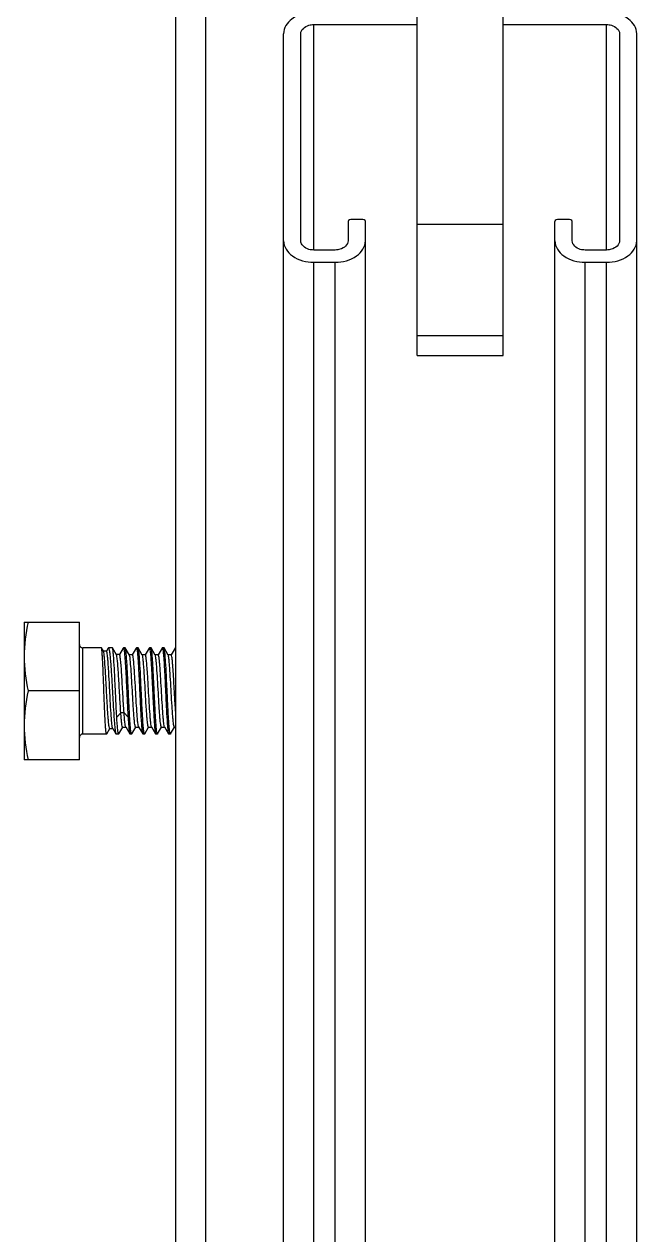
# Model space of a CAD drawing. Extents: x 1247970 to 1725648, y 860327 to 1277876.
# Drawn here: x 1334791 to 1335156, y 1201863 to 1202583 of the extents above; entities that cross this region are included whole.
import ezdxf

# ---------------------------------------------------------------- set-up
doc = ezdxf.new("R2010")
doc.units = 0
doc.header["$LTSCALE"] = 1000
doc.header["$MEASUREMENT"] = 0
doc.layers.get('0').update_dxf_attribs({"color": 254})
doc.layers.add('TK', color=4, linetype='Continuous')

# ---------------------------------------------------------------- blocks, each defined once
blk = doc.blocks.new('A$C63786A89')
at = {"linetype": 'Continuous'}
for p, q in [((1864.38, 8868.28), (1864.38, 10418.24)), ((2007.94, 9742.08), (2007.94, 10004.96)), ((2059.22, 9742.08), (2059.22, 10004.96)), ((1882.32, 8868.28), (1882.32, 9983.6)), ((1928.47, 8796.87), (1928.47, 9933.56)), ((1938.73, 9810.29), (1938.73, 9933.56)), ((1946.42, 9938.99), (2007.94, 9938.99)), ((1946.42, 9804.85), (1946.42, 9938.99)), ((2059.22, 9938.99), (2120.75, 9938.99)), ((2120.75, 9804.85), (2120.75, 9938.99)), ((2128.44, 9933.56), (2128.44, 9810.29)), ((2138.69, 8796.87), (2138.69, 9933.56)), ((1966.93, 9821.89), (1966.93, 9810.29)), ((1975.64, 9822.98), (1968.46, 9822.98)), ((1977.18, 8796.87), (1977.18, 9821.89)), ((2007.94, 9820.26), (2059.22, 9820.26)), ((2089.98, 8796.87), (2089.98, 9821.89)), ((2098.7, 9822.98), (2091.52, 9822.98)), ((2100.24, 9810.29), (2100.24, 9821.89)), ((1959.23, 9804.85), (1946.42, 9804.85)), ((2120.75, 9804.85), (2107.93, 9804.85)), ((1946.42, 9797.6), (1959.23, 9797.6)), ((1946.42, 8784.19), (1946.42, 9797.6)), ((1959.23, 8784.19), (1959.23, 9797.6)), ((2107.93, 9797.6), (2120.75, 9797.6)), ((2107.93, 8784.19), (2107.93, 9797.6)), ((2120.75, 8784.19), (2120.75, 9797.6)), ((2007.94, 9754.09), (2059.22, 9754.09)), ((2007.94, 9742.08), (2059.22, 9742.08)), ((1774.14, 9583.54), (1806.95, 9583.54)), ((1774.14, 9583.54), (1774.14, 9501.51)), ((1806.95, 9501.51), (1806.95, 9583.54)), ((1820.09, 9568.16), (1809, 9568.16)), ((1809, 9516.89), (1809, 9568.16)), ((1820.15, 9568.11), (1820.09, 9568.16)), ((1821.3, 9566.13), (1820.15, 9568.11)), ((1823.11, 9566.22), (1821.24, 9566.22)), ((1823.07, 9566.25), (1823.06, 9566.22)), ((1824.1, 9568.02), (1823.07, 9566.25)), ((1824.1, 9568.02), (1824.26, 9568.16)), ((1826.59, 9568.16), (1824.26, 9568.16)), ((1826.67, 9568.09), (1826.59, 9568.16)), ((1829.02, 9564.05), (1826.67, 9568.09)), ((1833.03, 9568.06), (1830.76, 9564.15)), ((1833.03, 9568.06), (1833.15, 9568.16)), ((1834.19, 9568.16), (1833.15, 9568.16)), ((1834.29, 9568.08), (1834.19, 9568.16)), ((1836.72, 9563.91), (1834.29, 9568.08)), ((1840.82, 9568.07), (1838.46, 9564.01)), ((1840.82, 9568.07), (1840.92, 9568.16)), ((1841.88, 9568.16), (1840.92, 9568.16)), ((1841.98, 9568.08), (1841.88, 9568.16)), ((1844.41, 9563.91), (1841.98, 9568.08)), ((1848.51, 9568.07), (1846.15, 9564.01)), ((1848.51, 9568.07), (1848.61, 9568.16)), ((1849.58, 9568.16), (1848.61, 9568.16)), ((1849.68, 9568.08), (1849.58, 9568.16)), ((1852.1, 9563.91), (1849.68, 9568.08)), ((1856.2, 9568.07), (1853.85, 9564.01)), ((1856.2, 9568.07), (1856.3, 9568.16)), ((1857.27, 9568.16), (1856.3, 9568.16)), ((1857.37, 9568.08), (1857.27, 9568.16)), ((1859.79, 9563.91), (1857.37, 9568.08)), ((1863.89, 9568.07), (1861.54, 9564.01)), ((1863.89, 9568.07), (1863.99, 9568.16)), ((1830.82, 9564.15), (1828.96, 9564.15)), ((1838.52, 9564.01), (1836.66, 9564.01)), ((1836.79, 9563.75), (1836.72, 9563.91)), ((1846.21, 9564.01), (1844.35, 9564.01)), ((1853.91, 9564.01), (1852.04, 9564.01)), ((1861.6, 9564.01), (1859.73, 9564.01)), ((1806.95, 9542.53), (1776.45, 9542.53)), ((1859.26, 9541.13), (1859.19, 9542.53)), ((1831.63, 9529.52), (1829.22, 9527.01)), ((1833.55, 9529.52), (1831.63, 9529.52)), ((1835.95, 9527.01), (1833.55, 9529.52)), ((1823.15, 9516.89), (1809, 9516.89)), ((1823.22, 9516.95), (1823.15, 9516.89)), ((1823.22, 9516.95), (1825.1, 9520.18)), ((1825.05, 9520.18), (1826.91, 9520.18)), ((1826.85, 9520.28), (1826.77, 9520.49)), ((1826.85, 9520.28), (1828.76, 9517.01)), ((1828.76, 9517.01), (1828.89, 9516.89)), ((1830.35, 9516.89), (1828.89, 9516.89)), ((1830.45, 9516.98), (1830.35, 9516.89)), ((1830.45, 9516.98), (1832.81, 9521.04)), ((1832.75, 9521.04), (1834.62, 9521.04)), ((1834.56, 9521.15), (1836.97, 9516.98)), ((1838.04, 9516.89), (1837.08, 9516.89)), ((1838.14, 9516.98), (1838.04, 9516.89)), ((1838.14, 9516.98), (1840.51, 9521.04)), ((1840.45, 9521.04), (1842.31, 9521.04)), ((1842.25, 9521.15), (1844.67, 9516.98)), ((1844.67, 9516.98), (1844.77, 9516.89)), ((1845.73, 9516.89), (1844.77, 9516.89)), ((1845.83, 9516.98), (1845.73, 9516.89)), ((1845.83, 9516.98), (1848.2, 9521.04)), ((1848.14, 9521.04), (1850, 9521.04)), ((1849.94, 9521.15), (1852.36, 9516.98)), ((1852.36, 9516.98), (1852.46, 9516.89)), ((1853.42, 9516.89), (1852.46, 9516.89)), ((1853.52, 9516.98), (1853.42, 9516.89)), ((1853.52, 9516.98), (1855.89, 9521.04)), ((1855.83, 9521.04), (1857.69, 9521.04)), ((1857.63, 9521.15), (1860.05, 9516.98)), ((1860.05, 9516.98), (1860.15, 9516.89)), ((1861.11, 9516.89), (1860.15, 9516.89)), ((1861.21, 9516.98), (1861.11, 9516.89)), ((1861.21, 9516.98), (1863.58, 9521.04)), ((1863.52, 9521.04), (1864.38, 9521.04)), ((1806.95, 9501.51), (1774.14, 9501.51))]:
    blk.add_line(p, q, dxfattribs=at)
for points in [[(1968.46, 9822.98), (1967.7, 9822.83), (1967.13, 9822.43), (1966.93, 9821.89)], [(1977.18, 9821.89), (1976.97, 9822.43), (1976.41, 9822.83), (1975.64, 9822.98)], [(2091.52, 9822.98), (2090.75, 9822.83), (2090.19, 9822.43), (2089.98, 9821.89)], [(2100.24, 9821.89), (2100.03, 9822.43), (2099.47, 9822.83), (2098.7, 9822.98)]]:
    blk.add_lwpolyline(points, dxfattribs=at)
for centre, start, end in [((1809, 9570.21), 180, 270), ((1809, 9514.84), 90, 180)]:
    blk.add_arc(centre, 2.05, start, end, dxfattribs=at)
for points, knots in [([(1936.81, 9944.27), (1935.59, 9943.72), (1931.54, 9941.49), (1928.47, 9936.88), (1928.47, 9933.56)], [0, 0, 0, 0, 0.287437, 1, 1, 1, 1]), ([(2138.69, 9933.56), (2138.69, 9936.88), (2135.63, 9941.49), (2131.58, 9943.72), (2130.36, 9944.27)], [0, 0, 0, 0, 0.712563, 1, 1, 1, 1]), ([(1938.73, 9933.56), (1938.73, 9935.86), (1942.25, 9938.62), (1945.43, 9938.99), (1946.42, 9938.99)], [0, 0, 0, 0, 0.700755, 1, 1, 1, 1]), ([(2120.75, 9938.99), (2121.72, 9938.99), (2124.92, 9938.7), (2128.44, 9935.87), (2128.44, 9933.56)], [0, 0, 0, 0, 0.29599, 1, 1, 1, 1]), ([(1928.47, 9810.29), (1928.47, 9806.82), (1933.81, 9799.27), (1942.01, 9797.6), (1946.42, 9797.6)], [0, 0, 0, 0, 0.440233, 1, 1, 1, 1]), ([(1946.42, 9804.85), (1945.44, 9804.85), (1942.24, 9805.15), (1938.73, 9807.97), (1938.73, 9810.29)], [0, 0, 0, 0, 0.29599, 1, 1, 1, 1]), ([(1966.93, 9810.29), (1966.93, 9807.98), (1963.4, 9805.22), (1960.22, 9804.85), (1959.23, 9804.85)], [0, 0, 0, 0, 0.700755, 1, 1, 1, 1]), ([(1959.23, 9797.6), (1963.64, 9797.6), (1971.84, 9799.27), (1977.18, 9806.82), (1977.18, 9810.29)], [0, 0, 0, 0, 0.559767, 1, 1, 1, 1]), ([(2089.98, 9810.29), (2089.98, 9806.82), (2095.32, 9799.27), (2103.52, 9797.6), (2107.93, 9797.6)], [0, 0, 0, 0, 0.440233, 1, 1, 1, 1]), ([(2107.93, 9804.85), (2106.95, 9804.85), (2103.75, 9805.15), (2100.24, 9807.97), (2100.24, 9810.29)], [0, 0, 0, 0, 0.29599, 1, 1, 1, 1]), ([(2128.44, 9810.29), (2128.44, 9807.98), (2124.91, 9805.22), (2121.73, 9804.85), (2120.75, 9804.85)], [0, 0, 0, 0, 0.700755, 1, 1, 1, 1]), ([(2120.75, 9797.6), (2125.15, 9797.6), (2133.35, 9799.27), (2138.69, 9806.82), (2138.69, 9810.29)], [0, 0, 0, 0, 0.559767, 1, 1, 1, 1]), ([(1821.57, 9542.53), (1821.45, 9545.67), (1821.28, 9550.26), (1821.04, 9556.11), (1820.87, 9559.88), (1820.68, 9563.03), (1820.54, 9565.47), (1820.34, 9567.06), (1820.28, 9567.89), (1820.15, 9568.11)], [0, 0, 0, 0, 0.368633, 0.536564, 0.685479, 0.810116, 0.906076, 0.970027, 1, 1, 1, 1]), ([(1825.05, 9520.18), (1824.88, 9520.18), (1824.74, 9521.01), (1824.51, 9522.05), (1824.3, 9524.2), (1824.07, 9526.88), (1823.84, 9530.23), (1823.52, 9535.46), (1823.14, 9542.46), (1822.71, 9550.65), (1822.34, 9557), (1822.01, 9561.24), (1821.8, 9563.53), (1821.57, 9565.07), (1821.44, 9565.89), (1821.3, 9566.13)], [0, 0, 0, 0, 0.010632, 0.038548, 0.083344, 0.143402, 0.216473, 0.299825, 0.484755, 0.671365, 0.833134, 0.89745, 0.947659, 0.982139, 1, 1, 1, 1]), ([(1826.77, 9520.49), (1826.45, 9521.44), (1826.24, 9524.39), (1825.75, 9529.81), (1825.36, 9537.12), (1824.92, 9545.23), (1824.56, 9552), (1824.25, 9556.97), (1824.03, 9560.08), (1823.81, 9562.56), (1823.61, 9564.53), (1823.4, 9565.48), (1823.26, 9566.22), (1823.11, 9566.22)], [0, 0, 0, 0, 0.065408, 0.190361, 0.357201, 0.542527, 0.720806, 0.799637, 0.867993, 0.923636, 0.9648, 0.990293, 1, 1, 1, 1]), ([(1824.26, 9568.16), (1824.46, 9568.16), (1824.66, 9567.23), (1824.93, 9566.01), (1825.2, 9563.53), (1825.49, 9560.44), (1825.77, 9556.58), (1826.17, 9550.55), (1826.44, 9545.8), (1826.63, 9542.53)], [0, 0, 0, 0, 0.022355, 0.080024, 0.172485, 0.296483, 0.44736, 0.619385, 1, 1, 1, 1]), ([(1828.43, 9542.53), (1828.29, 9545.64), (1828.01, 9551.45), (1827.66, 9558.32), (1827.35, 9562.89), (1827.16, 9565.35), (1826.93, 9566.98), (1826.82, 9567.84), (1826.67, 9568.09)], [0, 0, 0, 0, 0.365083, 0.679985, 0.804668, 0.901509, 0.96725, 1, 1, 1, 1]), ([(1833.15, 9568.16), (1833.21, 9568.16), (1833.33, 9567.96), (1833.49, 9567.35), (1833.71, 9565.9), (1833.94, 9563.58), (1834.18, 9560.42), (1834.42, 9556.59), (1834.76, 9550.54), (1834.99, 9545.8), (1835.15, 9542.53)], [0, 0, 0, 0, 0.006881, 0.022018, 0.079439, 0.171833, 0.295861, 0.446838, 0.619012, 1, 1, 1, 1]), ([(1836.12, 9542.53), (1835.97, 9545.63), (1835.69, 9551.42), (1835.33, 9558.28), (1835, 9562.84), (1834.8, 9565.31), (1834.56, 9566.96), (1834.44, 9567.83), (1834.29, 9568.08)], [0, 0, 0, 0, 0.364021, 0.678335, 0.803033, 0.900139, 0.966414, 1, 1, 1, 1]), ([(1840.92, 9568.16), (1840.98, 9568.16), (1841.09, 9567.96), (1841.25, 9567.35), (1841.46, 9565.89), (1841.67, 9563.58), (1841.91, 9560.42), (1842.14, 9556.59), (1842.46, 9550.54), (1842.69, 9545.8), (1842.84, 9542.53)], [0, 0, 0, 0, 0.006687, 0.02175, 0.079122, 0.171525, 0.295595, 0.446628, 0.618864, 1, 1, 1, 1]), ([(1843.81, 9542.53), (1843.66, 9545.63), (1843.38, 9551.42), (1843.02, 9558.28), (1842.69, 9562.84), (1842.49, 9565.31), (1842.25, 9566.96), (1842.13, 9567.83), (1841.98, 9568.08)], [0, 0, 0, 0, 0.364026, 0.67834, 0.803037, 0.900142, 0.966415, 1, 1, 1, 1]), ([(1848.61, 9568.16), (1848.67, 9568.16), (1848.78, 9567.96), (1848.94, 9567.35), (1849.15, 9565.89), (1849.36, 9563.58), (1849.6, 9560.42), (1849.83, 9556.59), (1850.15, 9550.54), (1850.38, 9545.8), (1850.53, 9542.53)], [0, 0, 0, 0, 0.006687, 0.021749, 0.07912, 0.171521, 0.29559, 0.446621, 0.618858, 1, 1, 1, 1]), ([(1851.5, 9542.53), (1851.35, 9545.63), (1851.07, 9551.42), (1850.71, 9558.28), (1850.38, 9562.84), (1850.18, 9565.31), (1849.95, 9566.96), (1849.82, 9567.83), (1849.68, 9568.08)], [0, 0, 0, 0, 0.364029, 0.678344, 0.803039, 0.900142, 0.966415, 1, 1, 1, 1]), ([(1856.3, 9568.16), (1856.36, 9568.16), (1856.47, 9567.96), (1856.63, 9567.35), (1856.84, 9565.89), (1857.06, 9563.58), (1857.29, 9560.42), (1857.52, 9556.59), (1857.84, 9550.54), (1858.07, 9545.8), (1858.23, 9542.53)], [0, 0, 0, 0, 0.006686, 0.021748, 0.079119, 0.171518, 0.295585, 0.446614, 0.618854, 1, 1, 1, 1]), ([(1859.19, 9542.53), (1859.04, 9545.63), (1858.76, 9551.42), (1858.4, 9558.28), (1858.07, 9562.84), (1857.87, 9565.31), (1857.64, 9566.96), (1857.51, 9567.83), (1857.37, 9568.08)], [0, 0, 0, 0, 0.364031, 0.678347, 0.803038, 0.900141, 0.966414, 1, 1, 1, 1]), ([(1831.63, 9529.52), (1831.38, 9533.02), (1831.07, 9538.42), (1830.65, 9545.66), (1830.34, 9551.02), (1830.02, 9555.78), (1829.75, 9559.65), (1829.39, 9562.26), (1829.25, 9563.66), (1829.02, 9564.05)], [0, 0, 0, 0, 0.30357, 0.468686, 0.627393, 0.768607, 0.882516, 0.961311, 1, 1, 1, 1]), ([(1833.55, 9529.52), (1833.29, 9533.19), (1832.96, 9538.86), (1832.53, 9546.41), (1832.21, 9551.94), (1831.89, 9556.73), (1831.6, 9560.13), (1831.36, 9562.18), (1831.19, 9563.23), (1831.06, 9563.79), (1830.91, 9564.15), (1830.82, 9564.15)], [0, 0, 0, 0, 0.31732, 0.489066, 0.652115, 0.79402, 0.904015, 0.944369, 0.973938, 0.992315, 1, 1, 1, 1]), ([(1840.45, 9521.04), (1840.3, 9521.04), (1840.14, 9521.75), (1839.94, 9522.68), (1839.73, 9524.56), (1839.51, 9526.93), (1839.29, 9529.89), (1838.98, 9534.58), (1838.61, 9540.94), (1838.18, 9548.5), (1837.79, 9555.26), (1837.31, 9560.21), (1837.1, 9562.9), (1836.79, 9563.75)], [0, 0, 0, 0, 0.01019, 0.036503, 0.078792, 0.135721, 0.205361, 0.285321, 0.464887, 0.649785, 0.814635, 0.936857, 1, 1, 1, 1]), ([(1842.25, 9521.15), (1842.11, 9521.38), (1841.97, 9522.18), (1841.74, 9523.68), (1841.53, 9525.88), (1841.2, 9529.9), (1840.82, 9535.87), (1840.39, 9543.53), (1840.02, 9550.02), (1839.7, 9554.85), (1839.48, 9557.91), (1839.25, 9560.36), (1839.04, 9562.31), (1838.83, 9563.27), (1838.67, 9564.01), (1838.52, 9564.01)], [0, 0, 0, 0, 0.018982, 0.054819, 0.106484, 0.172189, 0.335941, 0.522819, 0.7062, 0.788292, 0.859969, 0.918672, 0.962335, 0.989515, 1, 1, 1, 1]), ([(1848.14, 9521.04), (1847.99, 9521.04), (1847.83, 9521.78), (1847.62, 9522.74), (1847.41, 9524.69), (1847.18, 9527.14), (1846.96, 9530.2), (1846.64, 9535.03), (1846.27, 9541.52), (1845.84, 9549.18), (1845.46, 9555.16), (1845.13, 9559.18), (1844.92, 9561.38), (1844.69, 9562.87), (1844.55, 9563.67), (1844.41, 9563.91)], [0, 0, 0, 0, 0.010487, 0.037673, 0.081345, 0.140061, 0.211752, 0.293859, 0.477266, 0.664158, 0.827902, 0.893593, 0.945238, 0.981049, 1, 1, 1, 1]), ([(1849.94, 9521.15), (1849.8, 9521.38), (1849.66, 9522.18), (1849.43, 9523.68), (1849.22, 9525.88), (1848.89, 9529.9), (1848.52, 9535.87), (1848.08, 9543.53), (1847.71, 9550.02), (1847.39, 9554.85), (1847.17, 9557.91), (1846.94, 9560.36), (1846.73, 9562.31), (1846.52, 9563.27), (1846.36, 9564.01), (1846.21, 9564.01)], [0, 0, 0, 0, 0.018981, 0.054819, 0.106484, 0.172189, 0.335941, 0.522819, 0.7062, 0.788292, 0.859969, 0.918672, 0.962335, 0.989515, 1, 1, 1, 1]), ([(1855.83, 9521.04), (1855.68, 9521.04), (1855.52, 9521.78), (1855.31, 9522.74), (1855.1, 9524.69), (1854.87, 9527.14), (1854.65, 9530.2), (1854.33, 9535.03), (1853.96, 9541.52), (1853.53, 9549.18), (1853.15, 9555.16), (1852.82, 9559.18), (1852.61, 9561.38), (1852.38, 9562.87), (1852.24, 9563.67), (1852.1, 9563.91)], [0, 0, 0, 0, 0.010487, 0.037673, 0.081346, 0.140061, 0.211752, 0.293859, 0.477266, 0.664158, 0.827902, 0.893593, 0.945238, 0.981049, 1, 1, 1, 1]), ([(1857.63, 9521.15), (1857.49, 9521.38), (1857.35, 9522.18), (1857.12, 9523.68), (1856.91, 9525.88), (1856.58, 9529.9), (1856.21, 9535.87), (1855.77, 9543.53), (1855.4, 9550.02), (1855.08, 9554.85), (1854.86, 9557.91), (1854.63, 9560.36), (1854.42, 9562.31), (1854.21, 9563.27), (1854.06, 9564.01), (1853.91, 9564.01)], [0, 0, 0, 0, 0.018981, 0.054819, 0.106484, 0.172189, 0.335941, 0.522818, 0.7062, 0.788291, 0.859968, 0.918672, 0.962335, 0.989515, 1, 1, 1, 1]), ([(1861.66, 9541.36), (1861.51, 9544.05), (1861.22, 9549.1), (1860.85, 9555.11), (1860.52, 9559.15), (1860.31, 9561.36), (1860.07, 9562.87), (1859.93, 9563.67), (1859.79, 9563.91)], [0, 0, 0, 0, 0.357178, 0.670513, 0.796288, 0.895182, 0.963748, 1, 1, 1, 1]), ([(1863.59, 9541.36), (1863.42, 9544.22), (1863.19, 9548.38), (1862.85, 9553.69), (1862.62, 9557.11), (1862.37, 9559.87), (1862.16, 9562.08), (1861.91, 9563.16), (1861.77, 9564.01), (1861.6, 9564.01)], [0, 0, 0, 0, 0.376696, 0.548845, 0.700612, 0.825812, 0.919393, 0.977762, 1, 1, 1, 1]), ([(1823.15, 9516.89), (1823.1, 9516.89), (1823.01, 9517.11), (1822.93, 9517.44), (1822.83, 9518.08), (1822.69, 9519.34), (1822.52, 9521.48), (1822.33, 9524.63), (1822.14, 9528.46), (1821.88, 9534.51), (1821.7, 9539.25), (1821.57, 9542.53)], [0, 0, 0, 0, 0.006214, 0.021087, 0.045163, 0.078329, 0.170719, 0.29486, 0.446022, 0.618434, 1, 1, 1, 1]), ([(1826.63, 9542.53), (1826.8, 9539.44), (1827.13, 9533.7), (1827.56, 9526.88), (1827.94, 9522.33), (1828.18, 9519.85), (1828.44, 9518.16), (1828.6, 9517.27), (1828.76, 9517.01)], [0, 0, 0, 0, 0.361161, 0.673908, 0.798644, 0.896462, 0.964181, 1, 1, 1, 1]), ([(1829.22, 9527.01), (1829.15, 9528.17), (1828.86, 9533.35), (1828.62, 9538.52), (1828.43, 9542.53)], [0, 0, 0, 0, 0.226036, 1, 1, 1, 1]), ([(1835.15, 9542.53), (1835.21, 9541.14), (1835.46, 9535.97), (1835.72, 9530.79), (1835.95, 9527.01)], [0, 0, 0, 0, 0.267298, 1, 1, 1, 1]), ([(1838.04, 9516.89), (1837.98, 9516.89), (1837.87, 9517.1), (1837.71, 9517.7), (1837.5, 9519.16), (1837.29, 9521.47), (1837.05, 9524.63), (1836.82, 9528.46), (1836.5, 9534.51), (1836.27, 9539.25), (1836.12, 9542.53)], [0, 0, 0, 0, 0.006687, 0.021749, 0.079121, 0.171522, 0.295592, 0.446624, 0.61886, 1, 1, 1, 1]), ([(1842.84, 9542.53), (1842.99, 9539.42), (1843.27, 9533.63), (1843.63, 9526.77), (1843.96, 9522.21), (1844.16, 9519.74), (1844.4, 9518.1), (1844.52, 9517.22), (1844.67, 9516.98)], [0, 0, 0, 0, 0.363961, 0.67824, 0.80294, 0.900062, 0.966368, 1, 1, 1, 1]), ([(1845.73, 9516.89), (1845.67, 9516.89), (1845.56, 9517.1), (1845.4, 9517.7), (1845.19, 9519.16), (1844.98, 9521.47), (1844.74, 9524.63), (1844.51, 9528.46), (1844.19, 9534.51), (1843.96, 9539.25), (1843.81, 9542.53)], [0, 0, 0, 0, 0.006687, 0.02175, 0.079123, 0.171525, 0.295595, 0.446628, 0.618865, 1, 1, 1, 1]), ([(1850.53, 9542.53), (1850.68, 9539.42), (1850.96, 9533.63), (1851.33, 9526.77), (1851.65, 9522.21), (1851.85, 9519.74), (1852.09, 9518.1), (1852.21, 9517.22), (1852.36, 9516.98)], [0, 0, 0, 0, 0.363956, 0.678237, 0.802937, 0.90006, 0.966367, 1, 1, 1, 1]), ([(1853.42, 9516.89), (1853.36, 9516.89), (1853.25, 9517.1), (1853.1, 9517.7), (1852.88, 9519.16), (1852.67, 9521.47), (1852.44, 9524.63), (1852.2, 9528.46), (1851.88, 9534.51), (1851.65, 9539.25), (1851.5, 9542.53)], [0, 0, 0, 0, 0.006687, 0.02175, 0.079124, 0.171523, 0.295591, 0.446623, 0.618864, 1, 1, 1, 1]), ([(1858.23, 9542.53), (1858.37, 9539.42), (1858.65, 9533.63), (1859.02, 9526.77), (1859.34, 9522.21), (1859.54, 9519.74), (1859.78, 9518.1), (1859.9, 9517.22), (1860.05, 9516.98)], [0, 0, 0, 0, 0.363957, 0.678242, 0.802939, 0.90006, 0.966366, 1, 1, 1, 1]), ([(1861.11, 9516.89), (1860.94, 9516.89), (1860.83, 9517.79), (1860.58, 9518.89), (1860.39, 9521.22), (1860.16, 9524.12), (1859.94, 9527.75), (1859.62, 9533.48), (1859.41, 9538.01), (1859.26, 9541.13)], [0, 0, 0, 0, 0.021105, 0.077766, 0.169138, 0.292146, 0.442455, 0.61473, 1, 1, 1, 1]), ([(1863.52, 9521.04), (1863.37, 9521.04), (1863.21, 9521.77), (1863, 9522.73), (1862.79, 9524.67), (1862.57, 9527.1), (1862.34, 9530.14), (1862.03, 9534.95), (1861.81, 9538.74), (1861.66, 9541.36)], [0, 0, 0, 0, 0.021963, 0.078855, 0.170257, 0.293174, 0.443308, 0.615335, 1, 1, 1, 1]), ([(1864.38, 9528.64), (1864.31, 9529.59), (1864.02, 9533.82), (1863.77, 9538.06), (1863.59, 9541.36)], [0, 0, 0, 0, 0.222479, 1, 1, 1, 1]), ([(1832.75, 9521.04), (1832.69, 9521.04), (1832.56, 9521.28), (1832.37, 9521.98), (1832.13, 9523.63), (1831.88, 9526.24), (1831.71, 9528.33), (1831.63, 9529.52)], [0, 0, 0, 0, 0.023241, 0.075184, 0.271867, 0.585387, 1, 1, 1, 1]), ([(1834.56, 9521.15), (1834.4, 9521.41), (1834.26, 9522.32), (1834, 9524.02), (1833.78, 9526.53), (1833.63, 9528.45), (1833.55, 9529.52)], [0, 0, 0, 0, 0.108395, 0.316904, 0.618181, 1, 1, 1, 1]), ([(1830.35, 9516.89), (1830.27, 9516.89), (1830.15, 9517.19), (1830.04, 9517.65), (1829.9, 9518.51), (1829.7, 9520.23), (1829.47, 9523.11), (1829.31, 9525.59), (1829.22, 9527.01)], [0, 0, 0, 0, 0.02156, 0.072944, 0.155877, 0.269695, 0.584035, 1, 1, 1, 1]), ([(1835.95, 9527.01), (1836.03, 9525.7), (1836.18, 9523.39), (1836.4, 9520.36), (1836.68, 9518.34), (1836.8, 9517.27), (1836.97, 9516.98)], [0, 0, 0, 0, 0.387554, 0.69117, 0.897938, 1, 1, 1, 1]), ([(1836.97, 9516.98), (1836.99, 9516.95), (1837.01, 9516.91), (1837.06, 9516.89), (1837.08, 9516.89)], [0, 0, 0, 0, 0.600432, 1, 1, 1, 1])]:
    blk.add_open_spline(points, degree=3, knots=knots, dxfattribs=at)
for points in [[(1776.45, 9583.54), (1775.03, 9576.81), (1774.14, 9569.91), (1774.14, 9563.03)], [(1774.14, 9563.03), (1774.14, 9556.16), (1775.03, 9549.26), (1776.45, 9542.53)], [(1776.45, 9542.53), (1775.03, 9535.79), (1774.14, 9528.9), (1774.14, 9522.02)], [(1774.14, 9522.02), (1774.14, 9515.14), (1775.03, 9508.24), (1776.45, 9501.51)]]:
    blk.add_open_spline(points, degree=3, dxfattribs=at)

msp = doc.modelspace()

# ---------------------------------------------------------------- block references
at = {"layer": 'TK'}
msp.add_blockref('A$C63786A89', (1333017.03, 1192643.73, -355), dxfattribs=at)

doc.saveas('drawing.dxf')
